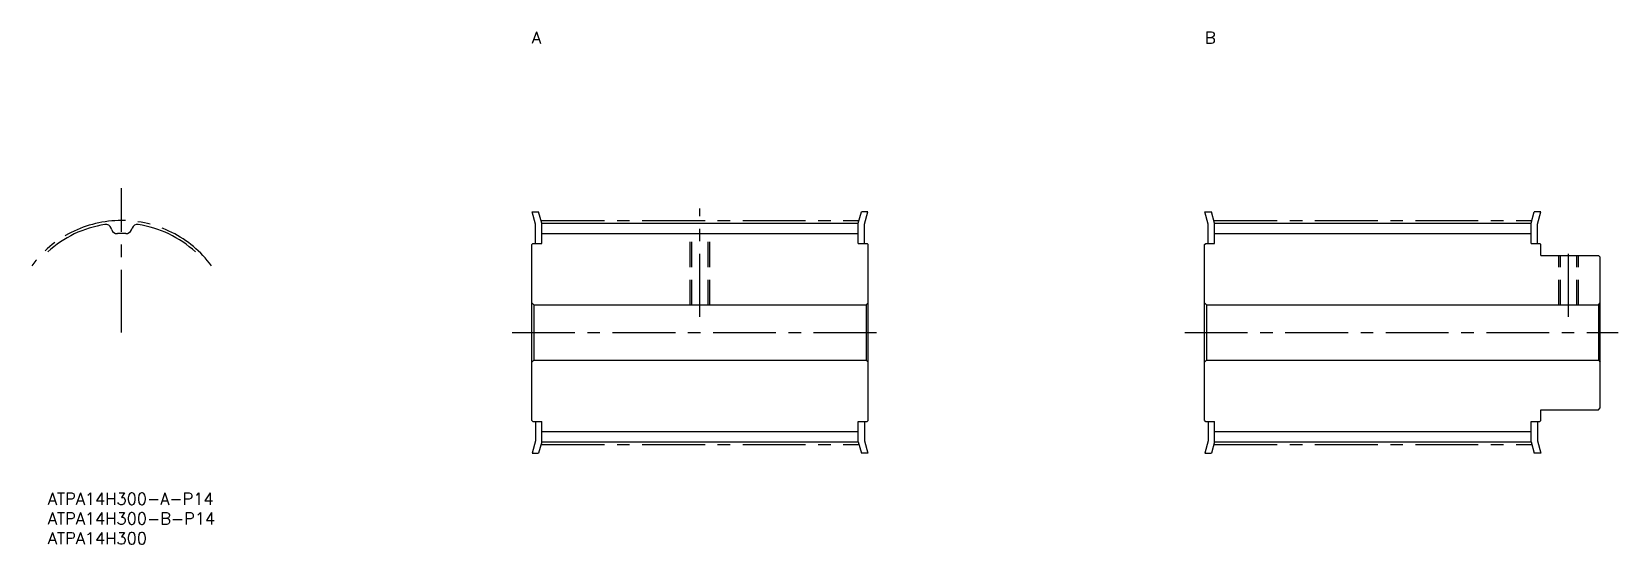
# Model space of a CAD drawing. Extents: x -4 to 397, y -13 to 117.
import ezdxf

# ---------------------------------------------------------------- set-up
doc = ezdxf.new("R2010")
doc.units = 0
doc.header["$LTSCALE"] = 0.5
doc.linetypes.add('CENTER', pattern=[50.8, 31.75, -6.35, 6.35, -6.35])
doc.linetypes.add('DASHED', pattern=[19.05, 12.7, -6.35])
for name, color, linetype in [('MSM_CENTER', 1, 'CENTER'), ('MSM_CONTINUOUS', 7, 'CONTINUOUS'), ('MSM_DASHED', 4, 'DASHED'), ('MSM_PART_NUMBER', 7, 'CONTINUOUS')]:
    doc.layers.add(name, color=color, linetype=linetype)
doc.styles.get("Standard").update_dxf_attribs({"font": 'txt.shx', "height": 3, "bigfont": 'bigfont.shx'})

# ---------------------------------------------------------------- blocks, each defined once
blk = doc.blocks.new('*U37')
at = {"layer": 'MSM_PART_NUMBER'}
blk.add_text('ATPA14H300-A-P14', height=3, dxfattribs=at).set_placement((0, -3))
blk = doc.blocks.new('*U38')
at = {"layer": 'MSM_PART_NUMBER'}
blk.add_text('ATPA14H300-B-P14', height=3, dxfattribs=at).set_placement((0, -8))
blk = doc.blocks.new('*U39')
at = {"layer": 'MSM_PART_NUMBER'}
blk.add_text('ATPA14H300', height=3, dxfattribs=at).set_placement((0, -13))
blk = doc.blocks.new('*U40')
at = {"layer": 'MSM_PART_NUMBER'}
blk.add_text('A', height=3, dxfattribs=at).set_placement((122.31, 113.5))
blk = doc.blocks.new('*U41')
at = {"layer": 'MSM_PART_NUMBER'}
blk.add_text('B', height=3, dxfattribs=at).set_placement((292.38, 113.5))

msp = doc.modelspace()

# ---------------------------------------------------------------- linework, layer by layer
at = {"layer": 'MSM_CENTER'}
for p, q in [((18.65, 40.5), (18.65, 77)), ((124.81, 68.8), (204.81, 68.8)), ((164.81, 44.5), (164.81, 71.8)), ((294.81, 68.8), (374.81, 68.8)), ((384.31, 44.5), (384.31, 63)), ((117.31, 40.5), (212.13, 40.5)), ((287.31, 40.5), (396.85, 40.5)), ((124.81, 12.2), (204.81, 12.2)), ((294.81, 12.2), (374.81, 12.2))]:
    msp.add_line(p, q, dxfattribs=at)
msp.add_arc((18.65, 40.5), 28.3, 36.6463, 143.3537, dxfattribs=at)
at = {"layer": 'MSM_CONTINUOUS'}
for p, q in [((123.21, 67.9), (122.38, 71)), ((122.38, 71), (124.03, 71)), ((124.81, 68.11), (124.03, 71)), ((204.81, 68.11), (205.58, 71)), ((207.24, 71), (205.58, 71)), ((206.41, 67.9), (207.24, 71)), ((293.21, 67.9), (292.38, 71)), ((292.38, 71), (294.03, 71)), ((294.81, 68.11), (294.03, 71)), ((374.81, 68.11), (375.58, 71)), ((377.24, 71), (375.58, 71)), ((376.41, 67.9), (377.24, 71)), ((16.16, 66.46), (16.01, 66.87)), ((21.15, 66.46), (21.3, 66.87)), ((123.21, 63), (123.21, 67.9)), ((124.81, 68.11), (204.81, 68.11)), ((124.81, 63), (124.81, 68.11)), ((124.81, 65.52), (204.81, 65.52)), ((204.81, 63), (204.81, 68.11)), ((206.41, 63), (206.41, 67.9)), ((293.21, 63), (293.21, 67.9)), ((294.81, 68.11), (374.81, 68.11)), ((294.81, 63), (294.81, 68.11)), ((294.81, 65.52), (374.81, 65.52)), ((374.81, 63), (374.81, 68.11)), ((376.41, 63), (376.41, 67.9)), ((122.31, 62.7), (122.61, 63)), ((122.31, 18.3), (122.31, 62.7)), ((122.61, 63), (124.81, 63)), ((204.81, 63), (207.01, 63)), ((207.31, 62.7), (207.01, 63)), ((207.31, 18.3), (207.31, 62.7)), ((207.31, 60), (207.31, 62.7)), ((292.31, 62.7), (292.61, 63)), ((292.31, 18.3), (292.31, 62.7)), ((292.61, 63), (294.81, 63)), ((374.81, 63), (377.01, 63)), ((377.31, 62.7), (377.01, 63)), ((377.31, 60), (377.31, 62.7)), ((377.31, 60), (391.81, 60)), ((392.31, 59.5), (391.81, 60)), ((392.31, 21.5), (392.31, 59.5)), ((122.31, 48), (122.81, 47.5)), ((122.81, 47.5), (206.81, 47.5)), ((122.81, 47.5), (122.81, 33.5)), ((207.31, 48), (206.81, 47.5)), ((206.81, 47.5), (206.81, 33.5)), ((292.31, 48), (292.81, 47.5)), ((292.81, 47.5), (391.81, 47.5)), ((292.81, 47.5), (292.81, 33.5)), ((391.81, 47.5), (392.31, 48)), ((391.81, 47.5), (391.81, 33.5)), ((122.31, 33), (122.81, 33.5)), ((122.81, 33.5), (206.81, 33.5)), ((207.31, 33), (206.81, 33.5)), ((292.31, 33), (292.81, 33.5)), ((292.81, 33.5), (391.81, 33.5)), ((391.81, 33.5), (392.31, 33)), ((207.31, 18.3), (207.31, 21)), ((377.31, 21), (391.81, 21)), ((377.31, 18.3), (377.31, 21)), ((391.81, 21), (392.31, 21.5)), ((122.31, 18.3), (122.61, 18)), ((122.61, 18), (124.81, 18)), ((123.21, 18), (123.21, 13.1)), ((124.81, 12.89), (124.81, 18)), ((204.81, 18), (207.01, 18)), ((204.81, 12.89), (204.81, 18)), ((206.41, 18), (206.41, 13.1)), ((207.01, 18), (207.31, 18.3)), ((292.31, 18.3), (292.61, 18)), ((292.61, 18), (294.81, 18)), ((293.21, 18), (293.21, 13.1)), ((294.81, 12.89), (294.81, 18)), ((374.81, 12.89), (374.81, 18)), ((374.81, 18), (377.01, 18)), ((376.41, 18), (376.41, 13.1)), ((377.01, 18), (377.31, 18.3)), ((123.21, 13.1), (122.38, 10)), ((124.81, 12.89), (124.03, 10)), ((124.81, 15.48), (204.81, 15.48)), ((124.81, 12.89), (204.81, 12.89)), ((204.81, 12.89), (205.58, 10)), ((206.41, 13.1), (207.24, 10)), ((293.21, 13.1), (292.38, 10)), ((294.81, 12.89), (294.03, 10)), ((294.81, 15.48), (374.81, 15.48)), ((294.81, 12.89), (374.81, 12.89)), ((374.81, 12.89), (375.58, 10)), ((376.41, 13.1), (377.24, 10)), ((122.38, 10), (124.03, 10)), ((207.24, 10), (205.58, 10)), ((292.38, 10), (294.03, 10)), ((377.24, 10), (375.58, 10))]:
    msp.add_line(p, q, dxfattribs=at)
for centre, radius, start, end in [((18.65, 40.5), 27.61, 98.7388, 132.5001), ((14.67, 66.39), 1.42, 20, 98.7388), ((17.54, 66.97), 1.47, 200, 272.4122), ((18.65, 40.5), 25.02, 87.5878, 92.4122), ((19.77, 66.97), 1.47, 267.5878, 340), ((22.63, 66.39), 1.42, 81.2612, 160), ((18.65, 40.5), 27.61, 47.4999, 81.2612)]:
    msp.add_arc(centre, radius, start, end, dxfattribs=at)
at = {"layer": 'MSM_DASHED'}
for p, q in [((162.31, 47.5), (162.31, 65.52)), ((162.74, 47.5), (162.74, 65.52)), ((166.87, 47.5), (166.87, 65.52)), ((167.31, 47.5), (167.31, 65.52)), ((381.81, 47.5), (381.81, 60)), ((382.24, 47.5), (382.24, 60)), ((386.37, 47.5), (386.37, 60)), ((386.81, 47.5), (386.81, 60))]:
    msp.add_line(p, q, dxfattribs=at)

# ---------------------------------------------------------------- block references
at = {"layer": 'MSM_CONTINUOUS'}
for name in ['*U40', '*U41', '*U37', '*U38', '*U39']:
    msp.add_blockref(name, (0, 0), dxfattribs=at)

doc.saveas('drawing.dxf')
